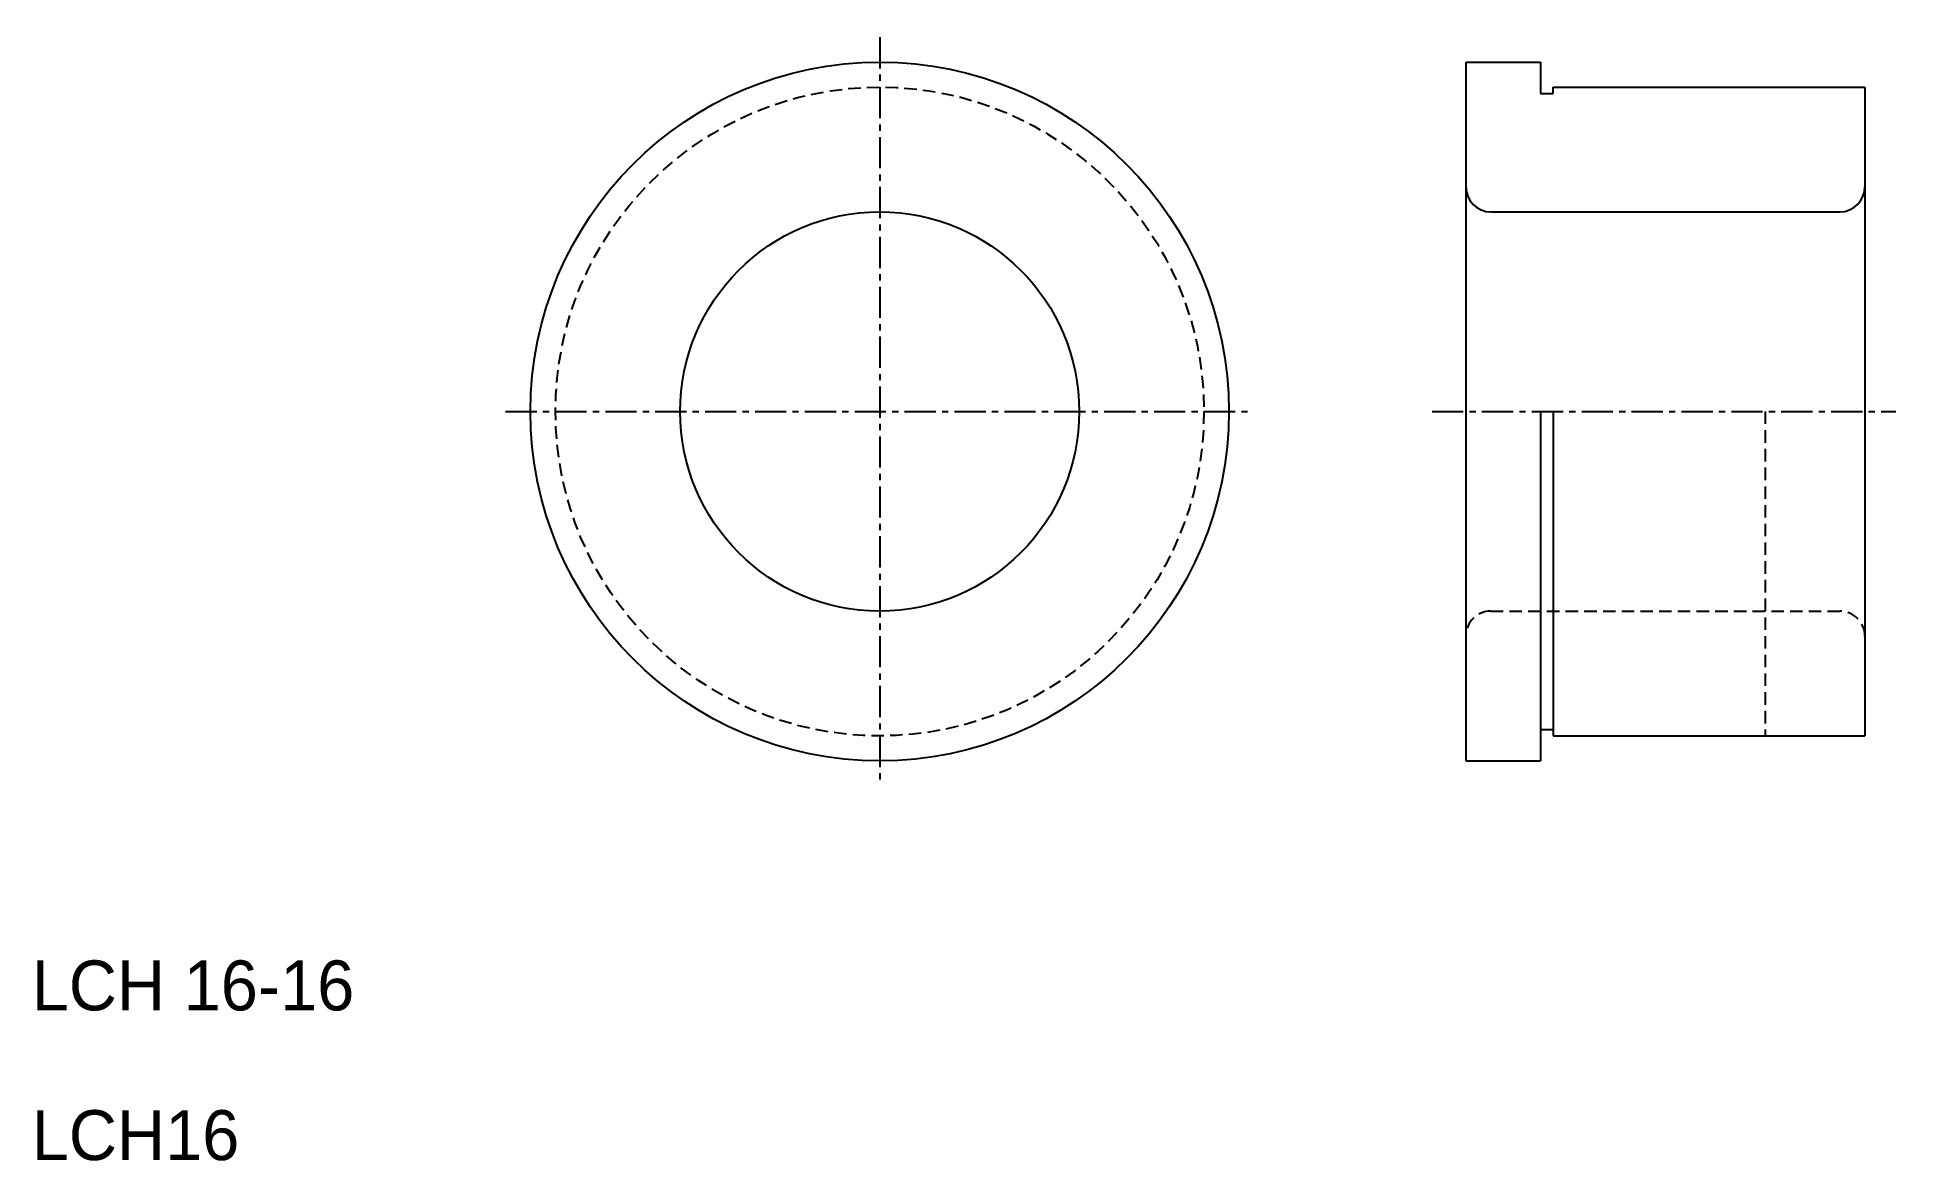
# Model space of a CAD drawing. Extents: x 10.2 to 84.7, y 10 to 55.
import ezdxf

# ---------------------------------------------------------------- set-up
doc = ezdxf.new("R2010")
doc.units = 0
doc.linetypes.add('CENTER', pattern=[2, 1.25, -0.25, 0.25, -0.25])
doc.linetypes.add('DASHED', pattern=[0.75, 0.5, -0.25])
doc.layers.get('0').update_dxf_attribs({"linetype": 'CONTINUOUS'})
doc.layers.add('CENTER', color=1, linetype='CENTER')

msp = doc.modelspace()

# ---------------------------------------------------------------- linework, layer by layer
at = {"color": 7, "linetype": 'CONTINUOUS'}
for p, q in [((67.5, 54), (70.5, 54)), ((67.5, 54), (67.5, 26)), ((70.5, 54), (70.5, 52.75)), ((70.5, 53), (70.5, 52.75)), ((71, 53), (83.5, 53)), ((71, 52.75), (71, 53)), ((83.5, 53), (83.5, 27)), ((70.5, 52.75), (71, 52.75)), ((68.5, 48), (82.5, 48)), ((70.5, 40), (70.5, 26)), ((71, 40), (71, 27)), ((70.5, 27.25), (71, 27.25)), ((71, 27), (83.5, 27)), ((74.125, 27), (74.125, 27.0001)), ((77.25, 27), (77.2501, 27)), ((67.5, 26), (70.5, 26))]:
    msp.add_line(p, q, dxfattribs=at)
at = {"color": 3, "linetype": 'DASHED'}
for p, q in [((79.5, 40), (79.5, 27)), ((68.5, 32), (82.5, 32))]:
    msp.add_line(p, q, dxfattribs=at)
at = {"color": 7, "linetype": 'CONTINUOUS'}
for radius in [14, 8]:
    msp.add_circle((44, 40), radius, dxfattribs=at)
at = {"color": 3, "linetype": 'DASHED'}
msp.add_circle((44, 40), 13, dxfattribs=at)
at = {"color": 7, "linetype": 'CONTINUOUS'}
for centre, start, end in [((68.5, 49), 180, 270), ((82.5, 49), 270, 0)]:
    msp.add_arc(centre, 1, start, end, dxfattribs=at)
at = {"color": 3, "linetype": 'DASHED'}
for centre, start, end in [((68.5, 31), 90, 180), ((82.5, 31), 0, 90)]:
    msp.add_arc(centre, 1, start, end, dxfattribs=at)
at = {"layer": 'CENTER', "color": 1, "linetype": 'CENTER'}
for p, q in [((44, 55), (44, 25)), ((29, 40), (59, 40)), ((66.1482, 40), (84.7402, 40))]:
    msp.add_line(p, q, dxfattribs=at)

# ---------------------------------------------------------------- texts
at = {"color": 7, "linetype": 'CONTINUOUS'}
for s, p in [('LCH 16-16', (10, 16)), ('LCH16', (10, 10))]:
    msp.add_text(s, height=2, dxfattribs=at).set_placement(p)

doc.saveas('drawing.dxf')
